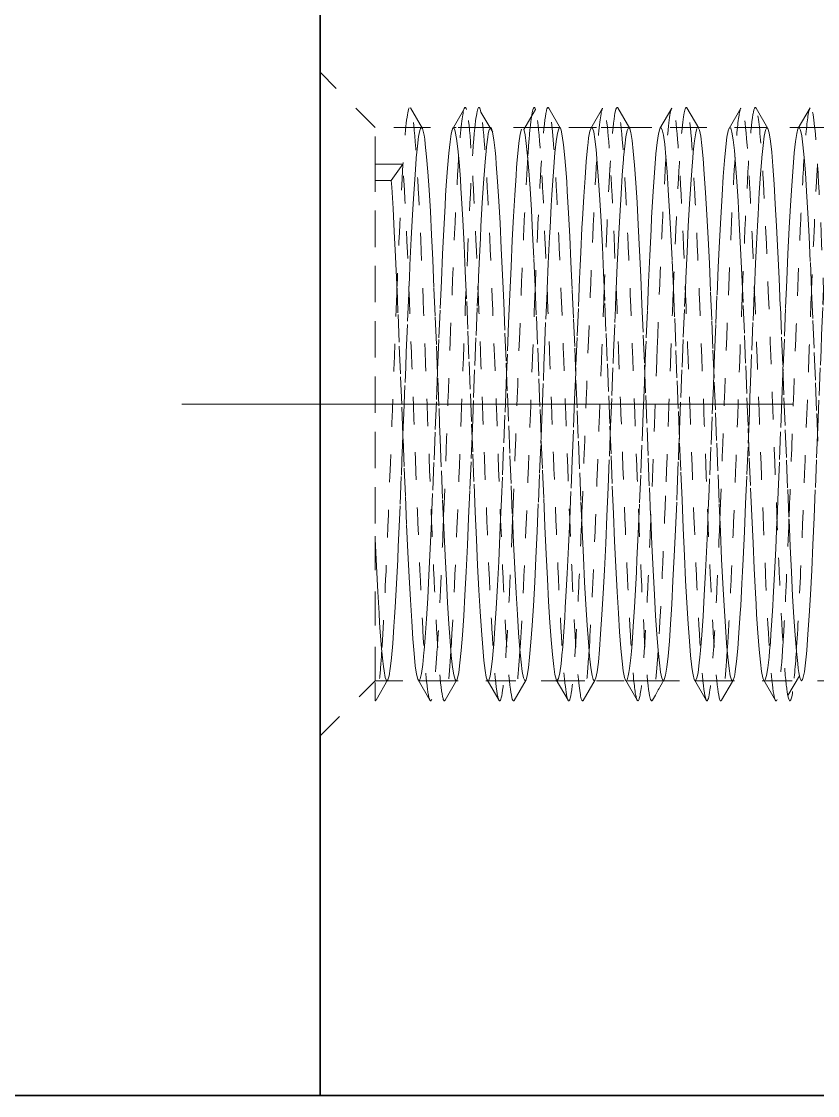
# Model space of a CAD drawing. Header units: millimetres. Extents: x -742 to 742, y -525 to 525.
# Drawn here: x -490.05 to -461.25, y -169.34 to -130.5 of the extents above; entities that cross this region are included whole.
import ezdxf

# ---------------------------------------------------------------- set-up
doc = ezdxf.new("R2010")
doc.units = ezdxf.units.MM
doc.linetypes.add('点画线', pattern=[18, 12, -2, 2, -2])
doc.linetypes.add('虚线', pattern=[2, 1, -1])
doc.layers.get('0').update_dxf_attribs({"lineweight": 35})
for name, color, linetype, lineweight in [('中心线层', 1, '点画线', 18), ('粗实线层', 7, 'Continuous', 35), ('虚线层', 6, '虚线', 18)]:
    doc.layers.add(name, color=color, linetype=linetype, lineweight=lineweight)

# ---------------------------------------------------------------- blocks, each defined once
blk = doc.blocks.new('*X8')
for p, q in [((-884.125, -70), (-884.125, 60)), ((-948.143, -70), (-884.125, -70)), ((-884.125, -70), (-834.125, -70))]:
    blk.add_line(p, q)
at = {"layer": '虚线层', "color": 7}
for p, q in [((-884.125, -70), (-884.125, 60)), ((-882.125, -35), (-884.125, -33)), ((-882.125, -35), (-884.125, -33)), ((-836.125, -35), (-882.125, -35)), ((-880.454, -35), (-882.125, -35)), ((-882.125, -55), (-882.125, -35)), ((-882.125, -36.319), (-882.125, -35)), ((-879.202, -35), (-879.297, -35)), ((-877.956, -35), (-879.202, -35)), ((-875.454, -35), (-876.794, -35)), ((-872.953, -35), (-874.296, -35)), ((-870.456, -35), (-871.797, -35)), ((-867.955, -35), (-869.294, -35)), ((-865.453, -35), (-866.795, -35)), ((-882.125, -36.319), (-882.125, -49.778)), ((-881.125, -36.319), (-882.125, -36.319)), ((-881.548, -36.911), (-881.125, -36.319)), ((-881.548, -36.911), (-882.125, -36.911)), ((-882.125, -49.778), (-882.125, -55.732)), ((-884.125, -57), (-882.125, -55)), ((-884.125, -57), (-882.125, -55)), ((-882.125, -55), (-836.125, -55)), ((-882.125, -55), (-881.706, -55)), ((-880.544, -55), (-879.204, -55)), ((-878.046, -55), (-876.703, -55)), ((-875.547, -55), (-874.206, -55)), ((-873.044, -55), (-871.705, -55)), ((-870.545, -55), (-869.203, -55)), ((-868.047, -55), (-866.705, -55))]:
    blk.add_line(p, q, dxfattribs=at)
for points in [[(-880.421, -35.031), (-880.849, -34.292)], [(-878.93, -34.375), (-879.344, -35.087)], [(-877.878, -35.168), (-878.305, -34.438)], [(-876.329, -34.344), (-876.755, -35.074)], [(-875.423, -35.033), (-875.85, -34.294)], [(-873.905, -34.299), (-874.332, -35.038)], [(-872.922, -35.029), (-873.35, -34.29)], [(-871.401, -34.294), (-871.829, -35.032)], [(-870.426, -35.028), (-870.854, -34.288)], [(-868.901, -34.297), (-869.328, -35.036)], [(-867.92, -35.04), (-868.347, -34.301)], [(-866.397, -34.287), (-866.824, -35.026)], [(-880.642, -36.098), (-880.623, -35.886), (-880.602, -35.674), (-880.557, -35.318), (-880.512, -35.101), (-880.489, -35.037), (-880.467, -35.005)], [(-880.425, -35.025), (-880.419, -35.036), (-880.402, -35.079)], [(-880.402, -35.079), (-880.359, -35.279), (-880.338, -35.424), (-880.317, -35.597), (-880.272, -36.055), (-880.227, -36.603), (-880.182, -37.254), (-880.134, -38.041), (-880.09, -38.876), (-880.069, -39.326), (-880.048, -39.787), (-880.003, -40.812), (-879.959, -41.841), (-879.914, -42.908), (-879.866, -44.057), (-879.821, -45.162), (-879.799, -45.719), (-879.778, -46.265), (-879.734, -47.408), (-879.691, -48.465), (-879.646, -49.479), (-879.598, -50.487), (-879.553, -51.376), (-879.509, -52.188), (-879.465, -52.947), (-879.422, -53.568), (-879.378, -54.085), (-879.33, -54.509), (-879.284, -54.793), (-879.24, -54.957), (-879.204, -55)], [(-879.35, -35.099), (-879.378, -35.224), (-879.423, -35.516), (-879.468, -35.923), (-879.516, -36.472), (-879.56, -37.1), (-879.581, -37.454), (-879.602, -37.826), (-879.647, -38.683), (-879.691, -39.578), (-879.736, -40.538), (-879.784, -41.607), (-879.829, -42.667), (-879.851, -43.212), (-879.872, -43.755), (-879.875, -43.839)], [(-879.344, -35.087), (-879.356, -35.109)], [(-879.312, -35.008), (-879.333, -35.046), (-879.35, -35.099)], [(-879.248, -35.079), (-879.291, -35.001), (-879.297, -35)], [(-878.074, -54.978), (-878.11, -54.876), (-878.155, -54.628), (-878.197, -54.27), (-878.241, -53.799), (-878.288, -53.188), (-878.334, -52.504), (-878.379, -51.729), (-878.425, -50.825), (-878.467, -49.891), (-878.51, -48.898), (-878.556, -47.803), (-878.602, -46.726), (-878.647, -45.628), (-878.694, -44.465), (-878.736, -43.366), (-878.779, -42.286), (-878.824, -41.188), (-878.87, -40.19), (-878.915, -39.252), (-878.963, -38.341), (-879.006, -37.558), (-879.027, -37.197), (-879.048, -36.866), (-879.093, -36.245), (-879.138, -35.765), (-879.183, -35.398), (-879.231, -35.139), (-879.248, -35.079)], [(-878.102, -35.702), (-878.059, -35.352), (-878.038, -35.221), (-878.017, -35.121), (-877.972, -35.008), (-877.956, -35)], [(-877.956, -35), (-877.927, -35.026), (-877.883, -35.161)], [(-877.883, -35.161), (-877.882, -35.165), (-877.834, -35.442), (-877.79, -35.825), (-877.769, -36.061), (-877.748, -36.32), (-877.703, -36.956), (-877.659, -37.661), (-877.614, -38.455), (-877.566, -39.377), (-877.521, -40.325), (-877.499, -40.825), (-877.478, -41.329), (-877.434, -42.434), (-877.391, -43.517), (-877.346, -44.618), (-877.298, -45.78), (-877.253, -46.876), (-877.209, -47.95), (-877.165, -49.039), (-877.122, -50.024), (-877.078, -50.948), (-877.03, -51.841), (-876.984, -52.605), (-876.94, -53.275), (-876.895, -53.871), (-876.853, -54.326), (-876.809, -54.668), (-876.762, -54.899), (-876.716, -54.995), (-876.703, -55)], [(-876.838, -35.06), (-876.883, -35.24), (-876.931, -35.559), (-876.948, -35.702)], [(-875.574, -54.976), (-875.586, -54.949), (-875.628, -54.777), (-875.672, -54.485), (-875.72, -54.053), (-875.766, -53.528), (-875.81, -52.899), (-875.855, -52.134), (-875.897, -51.317), (-875.941, -50.422), (-875.988, -49.41), (-876.034, -48.392), (-876.079, -47.333), (-876.125, -46.188), (-876.167, -45.084), (-876.21, -43.98), (-876.256, -42.832), (-876.302, -41.767), (-876.347, -40.742), (-876.394, -39.721), (-876.436, -38.815), (-876.479, -37.985), (-876.524, -37.205), (-876.57, -36.561), (-876.615, -36.021), (-876.663, -35.571), (-876.706, -35.261), (-876.727, -35.149), (-876.748, -35.07), (-876.75, -35.065)], [(-875.642, -36.069), (-875.627, -35.916), (-875.582, -35.51), (-875.534, -35.208), (-875.49, -35.044), (-875.469, -35.007)], [(-875.454, -35), (-875.448, -35.002), (-875.428, -35.023)], [(-875.428, -35.023), (-875.403, -35.089), (-875.359, -35.296), (-875.314, -35.623), (-875.266, -36.089), (-875.221, -36.644), (-875.199, -36.964), (-875.178, -37.302), (-875.134, -38.095), (-875.091, -38.936), (-875.046, -39.851), (-874.998, -40.881), (-874.953, -41.912), (-874.909, -42.981), (-874.865, -44.132), (-874.822, -45.237), (-874.778, -46.34), (-874.73, -47.481), (-874.684, -48.535), (-874.64, -49.547), (-874.595, -50.55), (-874.553, -51.434), (-874.509, -52.24), (-874.462, -52.992), (-874.416, -53.607), (-874.371, -54.116), (-874.326, -54.532), (-874.283, -54.808), (-874.241, -54.963), (-874.206, -55)], [(-874.329, -35.032), (-874.363, -35.133), (-874.406, -35.373), (-874.427, -35.539), (-874.448, -35.731), (-874.493, -36.229), (-874.538, -36.813), (-874.583, -37.497), (-874.631, -38.315), (-874.648, -38.625)], [(-873.07, -54.978), (-873.104, -54.888), (-873.152, -54.648), (-873.198, -54.298), (-873.241, -53.835), (-873.286, -53.231), (-873.328, -52.554), (-873.372, -51.784), (-873.42, -50.886), (-873.466, -49.957), (-873.51, -48.968), (-873.555, -47.875), (-873.597, -46.8), (-873.641, -45.703), (-873.688, -44.54), (-873.734, -43.44), (-873.779, -42.359), (-873.825, -41.258), (-873.867, -40.257), (-873.91, -39.313), (-873.956, -38.397), (-874.002, -37.608), (-874.047, -36.91), (-874.094, -36.282), (-874.136, -35.795), (-874.179, -35.42), (-874.224, -35.152), (-874.27, -35.021), (-874.296, -35)], [(-873.141, -36.077), (-873.103, -35.674), (-873.059, -35.333), (-873.014, -35.11), (-872.966, -35.005)], [(-872.953, -35), (-872.925, -35.024)], [(-872.925, -35.024), (-872.921, -35.031), (-872.899, -35.091), (-872.878, -35.179), (-872.834, -35.465), (-872.791, -35.856), (-872.746, -36.358), (-872.698, -37.001), (-872.653, -37.712), (-872.609, -38.513), (-872.565, -39.44), (-872.522, -40.392), (-872.478, -41.4), (-872.43, -42.507), (-872.384, -43.591), (-872.34, -44.693), (-872.295, -45.856), (-872.253, -46.951), (-872.209, -48.022), (-872.162, -49.108), (-872.116, -50.089), (-872.071, -51.009), (-872.026, -51.896), (-871.983, -52.653), (-871.941, -53.317), (-871.894, -53.906), (-871.849, -54.353), (-871.803, -54.687), (-871.756, -54.91), (-871.714, -54.997), (-871.705, -55)], [(-871.824, -35.025), (-871.836, -35.052), (-871.879, -35.224), (-871.924, -35.535), (-871.97, -35.948), (-872.015, -36.473), (-872.063, -37.137), (-872.106, -37.867), (-872.127, -38.269), (-872.148, -38.685), (-872.193, -39.628), (-872.238, -40.592), (-872.283, -41.61), (-872.331, -42.725), (-872.348, -43.125)], [(-870.571, -54.982), (-870.584, -54.956), (-870.629, -54.792), (-870.651, -54.664), (-870.672, -54.508), (-870.716, -54.084), (-870.759, -53.567), (-870.804, -52.945), (-870.852, -52.187), (-870.898, -51.375), (-870.941, -50.485), (-870.986, -49.477), (-871.028, -48.463), (-871.072, -47.406), (-871.12, -46.263), (-871.166, -45.16), (-871.21, -44.055), (-871.255, -42.906), (-871.297, -41.839), (-871.341, -40.81), (-871.388, -39.785), (-871.434, -38.875), (-871.479, -38.039), (-871.525, -37.253), (-871.567, -36.602), (-871.61, -36.054), (-871.656, -35.596), (-871.702, -35.278), (-871.747, -35.079), (-871.794, -35.001), (-871.797, -35)], [(-870.641, -36.097), (-870.621, -35.885), (-870.599, -35.67), (-870.578, -35.486), (-870.534, -35.193), (-870.491, -35.037)], [(-870.456, -35), (-870.446, -35.003), (-870.432, -35.018)], [(-870.432, -35.018), (-870.398, -35.099), (-870.353, -35.315), (-870.309, -35.649), (-870.265, -36.124), (-870.222, -36.686), (-870.178, -37.351), (-870.13, -38.15), (-870.084, -38.996), (-870.04, -39.916), (-869.995, -40.95), (-869.953, -41.984), (-869.909, -43.055), (-869.862, -44.207), (-869.816, -45.313), (-869.771, -46.414), (-869.726, -47.554), (-869.683, -48.606), (-869.641, -49.614), (-869.594, -50.612), (-869.549, -51.492), (-869.503, -52.292), (-869.456, -53.037), (-869.414, -53.645), (-869.372, -54.147), (-869.326, -54.555), (-869.281, -54.822), (-869.235, -54.97), (-869.203, -55)], [(-869.322, -35.025), (-869.356, -35.121), (-869.402, -35.353), (-869.447, -35.703), (-869.494, -36.193), (-869.536, -36.77), (-869.579, -37.447), (-869.624, -38.259), (-869.67, -39.116), (-869.715, -40.044), (-869.763, -41.086), (-869.806, -42.126), (-869.827, -42.664), (-869.848, -43.202), (-869.875, -43.889)], [(-868.07, -54.983), (-868.081, -54.962), (-868.102, -54.899), (-868.147, -54.667), (-868.191, -54.326), (-868.236, -53.87), (-868.284, -53.274), (-868.329, -52.603), (-868.351, -52.23), (-868.372, -51.84), (-868.416, -50.946), (-868.459, -50.022), (-868.504, -49.037), (-868.552, -47.948), (-868.598, -46.875), (-868.641, -45.778), (-868.686, -44.616), (-868.728, -43.515), (-868.772, -42.432), (-868.82, -41.328), (-868.866, -40.323), (-868.91, -39.376), (-868.955, -38.454), (-868.997, -37.659), (-869.041, -36.954), (-869.088, -36.319), (-869.134, -35.824), (-869.179, -35.442), (-869.225, -35.165), (-869.267, -35.026), (-869.294, -35)], [(-868.143, -36.083), (-868.098, -35.648), (-868.053, -35.314), (-868.009, -35.099), (-867.965, -35.003)], [(-867.955, -35), (-867.926, -35.029)], [(-867.926, -35.029), (-867.922, -35.038), (-867.878, -35.194), (-867.83, -35.488), (-867.784, -35.886), (-867.74, -36.396), (-867.695, -37.046), (-867.653, -37.764), (-867.609, -38.57), (-867.562, -39.503), (-867.516, -40.459), (-867.471, -41.47), (-867.426, -42.58), (-867.383, -43.666), (-867.341, -44.769), (-867.294, -45.931), (-867.249, -47.024), (-867.203, -48.093), (-867.156, -49.176), (-867.114, -50.154), (-867.072, -51.069), (-867.026, -51.95), (-866.981, -52.702), (-866.935, -53.359), (-866.887, -53.94), (-866.844, -54.38), (-866.823, -54.558), (-866.802, -54.705), (-866.779, -54.83)], [(-866.82, -35.018), (-866.834, -35.044), (-866.879, -35.209), (-866.925, -35.51), (-866.967, -35.917), (-867.01, -36.434), (-867.056, -37.091), (-867.102, -37.815), (-867.147, -38.626), (-867.194, -39.564), (-867.236, -40.524), (-867.279, -41.539), (-867.324, -42.651), (-867.37, -43.739), (-867.375, -43.876)], [(-866.116, -46.337), (-866.159, -45.235), (-866.204, -44.13), (-866.252, -42.979), (-866.298, -41.91), (-866.341, -40.879), (-866.386, -39.849), (-866.428, -38.934), (-866.472, -38.094), (-866.52, -37.301), (-866.566, -36.643), (-866.61, -36.088), (-866.655, -35.622), (-866.697, -35.296), (-866.741, -35.089), (-866.788, -35.002), (-866.795, -35)], [(-878.141, -36.093), (-878.119, -35.86), (-878.102, -35.702)], [(-876.948, -35.702), (-876.991, -36.165), (-877.012, -36.44), (-877.033, -36.736), (-877.078, -37.446), (-877.123, -38.215), (-877.168, -39.068), (-877.216, -40.042), (-877.26, -41.031), (-877.281, -41.549), (-877.302, -42.069), (-877.347, -43.199), (-877.375, -43.902)], [(-880.909, -40.834), (-880.893, -40.457), (-880.872, -39.975), (-880.826, -39.006), (-880.781, -38.159), (-880.758, -37.763), (-880.735, -37.395), (-880.687, -36.693), (-880.644, -36.129), (-880.642, -36.098)], [(-878.408, -40.859), (-878.387, -40.402), (-878.344, -39.45), (-878.323, -38.995), (-878.302, -38.565), (-878.257, -37.72), (-878.212, -37.008), (-878.167, -36.393), (-878.141, -36.093)], [(-875.802, -38.625), (-875.759, -37.813), (-875.738, -37.437), (-875.717, -37.089), (-875.672, -36.433), (-875.642, -36.069)], [(-873.409, -40.833), (-873.372, -39.977), (-873.327, -39.053), (-873.282, -38.202), (-873.234, -37.397), (-873.19, -36.726), (-873.169, -36.426), (-873.148, -36.157), (-873.141, -36.077)], [(-870.908, -40.859), (-870.89, -40.455), (-870.869, -39.966), (-870.848, -39.499), (-870.803, -38.567), (-870.759, -37.761), (-870.714, -37.044), (-870.666, -36.394), (-870.641, -36.097)], [(-868.409, -40.833), (-868.366, -39.912), (-868.321, -38.993), (-868.299, -38.557), (-868.278, -38.147), (-868.234, -37.348), (-868.191, -36.684), (-868.146, -36.122), (-868.143, -36.083)], [(-880.568, -54.982), (-880.588, -54.941), (-880.634, -54.76), (-880.679, -54.46), (-880.725, -54.02), (-880.767, -53.488), (-880.81, -52.853), (-880.856, -52.081), (-880.902, -51.258), (-880.947, -50.358), (-880.994, -49.342), (-881.036, -48.321), (-881.079, -47.259), (-881.124, -46.113), (-881.17, -45.009), (-881.215, -43.905), (-881.263, -42.758), (-881.306, -41.696), (-881.327, -41.175), (-881.348, -40.674), (-881.393, -39.657), (-881.438, -38.756), (-881.483, -37.932), (-881.531, -37.159), (-881.548, -36.911)], [(-875.91, -40.832), (-875.867, -39.91), (-875.819, -38.946), (-875.802, -38.625)], [(-874.648, -38.625), (-874.691, -39.514), (-874.712, -39.989), (-874.733, -40.471), (-874.778, -41.537), (-874.823, -42.594), (-874.868, -43.68), (-874.875, -43.851)], [(-881.125, -46.098), (-881.094, -45.324), (-881.049, -44.219), (-881.025, -43.665), (-881.003, -43.123), (-880.956, -41.996), (-880.914, -40.961), (-880.909, -40.834)], [(-878.625, -46.16), (-878.614, -45.868), (-878.572, -44.762), (-878.526, -43.603), (-878.481, -42.518), (-878.435, -41.464), (-878.408, -40.859)], [(-876.125, -46.173), (-876.087, -45.249), (-876.044, -44.144), (-876.023, -43.59), (-876.002, -43.049), (-875.957, -41.923), (-875.912, -40.892), (-875.91, -40.832)], [(-873.502, -43.125), (-873.459, -42.052), (-873.438, -41.524), (-873.417, -41.015), (-873.409, -40.833)], [(-871.125, -46.139), (-871.117, -45.926), (-871.072, -44.764), (-871.027, -43.662), (-870.982, -42.576), (-870.934, -41.467), (-870.908, -40.859)], [(-868.625, -46.186), (-868.59, -45.309), (-868.569, -44.751), (-868.548, -44.203), (-868.503, -43.051), (-868.459, -41.98), (-868.414, -40.946), (-868.409, -40.833)], [(-866.125, -46.115), (-866.114, -45.851), (-866.066, -44.689), (-866.021, -43.587), (-865.999, -43.038), (-865.978, -42.503), (-865.934, -41.396), (-865.91, -40.822)], [(-873.625, -46.105), (-873.612, -45.792), (-873.567, -44.687), (-873.519, -43.529), (-873.502, -43.125)], [(-872.348, -43.125), (-872.375, -43.819)], [(-879.875, -43.839), (-879.916, -44.915), (-879.959, -46.02), (-880.004, -47.112), (-880.052, -48.232), (-880.092, -49.138)], [(-874.875, -43.851), (-874.916, -44.839), (-874.96, -45.944), (-874.981, -46.498), (-875.002, -47.038), (-875.047, -48.161), (-875.09, -49.181)], [(-872.375, -43.819), (-872.391, -44.221), (-872.412, -44.778), (-872.433, -45.327), (-872.478, -46.485), (-872.523, -47.567), (-872.568, -48.619), (-872.592, -49.146)], [(-867.375, -43.876), (-867.415, -44.842), (-867.463, -46.003), (-867.506, -47.096), (-867.527, -47.638), (-867.548, -48.163), (-867.591, -49.179)], [(-877.375, -43.902), (-877.391, -44.296), (-877.436, -45.402), (-877.484, -46.559), (-877.529, -47.64), (-877.551, -48.173), (-877.572, -48.689), (-877.592, -49.168)], [(-869.875, -43.889), (-869.893, -44.356), (-869.938, -45.461), (-869.983, -46.561), (-870.031, -47.697), (-870.048, -48.089)], [(-881.678, -54.976), (-881.678, -54.975), (-881.63, -54.824), (-881.584, -54.558), (-881.562, -54.379), (-881.54, -54.175), (-881.495, -53.651), (-881.453, -53.044), (-881.431, -52.701), (-881.409, -52.339), (-881.362, -51.501), (-881.316, -50.622), (-881.293, -50.153), (-881.271, -49.675), (-881.226, -48.617), (-881.183, -47.565), (-881.162, -47.023), (-881.141, -46.482), (-881.125, -46.098)], [(-879.179, -54.979), (-879.153, -54.911), (-879.109, -54.704), (-879.062, -54.358), (-879.016, -53.911), (-878.971, -53.355), (-878.926, -52.661), (-878.883, -51.905), (-878.841, -51.063), (-878.794, -50.099), (-878.749, -49.118), (-878.703, -48.087), (-878.656, -46.962), (-878.625, -46.16)], [(-876.676, -54.977), (-876.671, -54.969), (-876.626, -54.81), (-876.583, -54.536), (-876.541, -54.145), (-876.494, -53.613), (-876.449, -52.999), (-876.403, -52.288), (-876.356, -51.444), (-876.314, -50.56), (-876.272, -49.608), (-876.226, -48.546), (-876.181, -47.492), (-876.135, -46.408), (-876.125, -46.173)], [(-874.182, -54.982), (-874.149, -54.901), (-874.103, -54.685), (-874.056, -54.331), (-874.014, -53.877), (-873.972, -53.314), (-873.926, -52.612), (-873.881, -51.85), (-873.835, -51.003), (-873.787, -50.035), (-873.744, -49.05), (-873.723, -48.534), (-873.702, -48.015), (-873.657, -46.888), (-873.625, -46.105)], [(-871.202, -48.089), (-871.159, -47.02), (-871.138, -46.471), (-871.125, -46.139)], [(-868.902, -52.289), (-868.859, -51.489), (-868.838, -51.055), (-868.817, -50.609), (-868.772, -49.61), (-868.727, -48.602), (-868.682, -47.55), (-868.634, -46.411), (-868.625, -46.186)], [(-866.602, -54.686), (-866.559, -54.352), (-866.538, -54.14), (-866.517, -53.904), (-866.472, -53.315), (-866.427, -52.651), (-866.382, -51.893), (-866.334, -51.006), (-866.29, -50.086), (-866.269, -49.598), (-866.248, -49.104), (-866.203, -48.017), (-866.159, -46.946), (-866.125, -46.115)], [(-871.676, -54.971), (-871.672, -54.963), (-871.626, -54.795), (-871.581, -54.513), (-871.535, -54.114), (-871.487, -53.574), (-871.444, -52.954), (-871.423, -52.604), (-871.402, -52.236), (-871.357, -51.385), (-871.312, -50.497), (-871.267, -49.541), (-871.219, -48.476), (-871.202, -48.089)], [(-870.048, -48.089), (-870.091, -49.12), (-870.092, -49.144)], [(-880.092, -49.138), (-880.098, -49.257), (-880.141, -50.23), (-880.186, -51.184), (-880.228, -52.014), (-880.272, -52.758), (-880.32, -53.438), (-880.359, -53.904)], [(-877.592, -49.168), (-877.616, -49.743), (-877.659, -50.686), (-877.704, -51.56), (-877.752, -52.391), (-877.798, -53.09), (-877.841, -53.69), (-877.859, -53.909)], [(-875.09, -49.181), (-875.091, -49.189), (-875.136, -50.166), (-875.184, -51.125), (-875.229, -51.96), (-875.251, -52.35), (-875.272, -52.711), (-875.316, -53.398), (-875.358, -53.926)], [(-872.592, -49.146), (-872.616, -49.676), (-872.66, -50.624), (-872.681, -51.076), (-872.702, -51.502), (-872.747, -52.34), (-872.791, -53.045), (-872.836, -53.652), (-872.86, -53.927)], [(-870.092, -49.144), (-870.112, -49.622), (-870.133, -50.101), (-870.178, -51.065), (-870.223, -51.906), (-870.268, -52.662), (-870.316, -53.356), (-870.359, -53.902)], [(-867.591, -49.179), (-867.593, -49.243), (-867.638, -50.217), (-867.683, -51.127), (-867.731, -52.003), (-867.748, -52.289)], [(-882.125, -49.871), (-882.08, -50.863), (-882.034, -51.786), (-881.991, -52.556), (-881.968, -52.909), (-881.946, -53.233), (-881.898, -53.836), (-881.853, -54.299), (-881.83, -54.489), (-881.809, -54.648), (-881.765, -54.888), (-881.722, -54.993), (-881.707, -55)], [(-869.175, -54.976), (-869.144, -54.89), (-869.123, -54.792), (-869.102, -54.666), (-869.057, -54.303), (-869.012, -53.841), (-868.967, -53.271), (-868.919, -52.563), (-868.902, -52.289)], [(-867.748, -52.289), (-867.791, -53), (-867.812, -53.322), (-867.833, -53.614), (-867.858, -53.922)], [(-880.359, -53.904), (-880.366, -53.979), (-880.41, -54.41), (-880.455, -54.74), (-880.497, -54.931), (-880.541, -55)], [(-877.859, -53.909), (-877.886, -54.205), (-877.928, -54.581), (-877.972, -54.838), (-878.02, -54.98)], [(-875.358, -53.926), (-875.359, -53.946), (-875.404, -54.385), (-875.452, -54.722), (-875.498, -54.921), (-875.541, -54.999)], [(-872.86, -53.927), (-872.884, -54.176), (-872.929, -54.559), (-872.951, -54.707), (-872.972, -54.825), (-873.016, -54.975)], [(-870.359, -53.902), (-870.36, -53.912), (-870.381, -54.151), (-870.402, -54.358), (-870.447, -54.704), (-870.491, -54.912), (-870.536, -54.998)], [(-867.858, -53.922), (-867.878, -54.145), (-867.923, -54.536), (-867.968, -54.81), (-868.016, -54.969)], [(-866.655, -54.925), (-866.619, -54.78), (-866.602, -54.686)], [(-882.125, -55.633), (-882.125, -55.466), (-882.125, -55.218), (-882.125, -55.067)], [(-882.099, -55.704), (-881.671, -54.963)], [(-881.7, -54.999), (-881.678, -54.976)], [(-880.575, -54.97), (-880.148, -55.71)], [(-880.544, -55), (-880.568, -54.982)], [(-879.6, -55.708), (-879.173, -54.97)], [(-878.077, -54.972), (-877.65, -55.711)], [(-878.046, -55), (-878.066, -54.989), (-878.074, -54.978)], [(-877.1, -55.711), (-876.673, -54.972)], [(-875.578, -54.968), (-875.151, -55.707)], [(-875.547, -55), (-875.574, -54.976)], [(-874.603, -55.711), (-874.176, -54.972)], [(-873.077, -54.967), (-872.65, -55.706)], [(-873.044, -55), (-873.059, -54.993), (-873.07, -54.978)], [(-872.1, -55.706), (-871.993, -55.518), (-871.939, -55.423), (-871.912, -55.376), (-871.886, -55.329), (-871.859, -55.283), (-871.832, -55.237), (-871.778, -55.146), (-871.669, -54.96)], [(-870.575, -54.975), (-870.15, -55.71)], [(-870.545, -55), (-870.571, -54.982)], [(-869.599, -55.709), (-869.204, -55.026)], [(-869.204, -55.026), (-869.172, -54.971)], [(-868.074, -54.978), (-867.646, -55.716)], [(-868.048, -55), (-868.06, -54.995)], [(-867.199, -55.542), (-866.773, -54.82)], [(-866.779, -54.83), (-866.757, -54.92), (-866.712, -54.999), (-866.706, -55)], [(-866.706, -55), (-866.667, -54.956), (-866.655, -54.925)], [(-882.125, -55.727), (-882.125, -55.633)]]:
    blk.add_lwpolyline(points, dxfattribs=at)
for points, knots in [([(-880.897, -34.287), (-880.969, -34.398), (-881.041, -35.031), (-881.189, -37.281), (-881.265, -38.935), (-881.341, -40.827)], [0, 0, 0, 0, 2619.297452, 2619.297452, 5397.171478, 5397.171478, 5397.171478, 5397.171478]), ([(-879.6, -55.708), (-879.625, -55.751), (-879.65, -55.732), (-879.771, -55.323), (-879.867, -54.043), (-880.058, -50.155), (-880.154, -47.594), (-880.346, -42.41), (-880.442, -39.849), (-880.633, -35.96), (-880.729, -34.679), (-880.825, -34.353)], [0, 0, 0, 0, 707.20887, 707.20887, 3432.517282, 3432.517282, 6157.825693, 6157.825693, 8883.134105, 8883.134105, 11608.442516, 11608.442516, 11608.442516, 11608.442516]), ([(-877.65, -55.711), (-877.658, -55.697), (-877.667, -55.676), (-877.771, -55.323), (-877.867, -54.043), (-878.058, -50.155), (-878.154, -47.594), (-878.346, -42.41), (-878.442, -39.849), (-878.633, -35.96), (-878.729, -34.679), (-878.825, -34.353)], [0, 0, 0, 0, 247.509586, 247.509586, 3080.941265, 3080.941265, 5914.372944, 5914.372944, 8747.804623, 8747.804623, 11581.236302, 11581.236302, 11581.236302, 11581.236302]), ([(-877.1, -55.711), (-877.192, -55.865), (-877.283, -55.141), (-877.471, -52.16), (-877.567, -49.873), (-877.758, -44.813), (-877.854, -42.103), (-878.046, -37.56), (-878.142, -35.782), (-878.26, -34.698), (-878.282, -34.543), (-878.305, -34.438)], [0, 0, 0, 0, 2652.438459, 2652.438459, 5425.369013, 5425.369013, 8198.299566, 8198.299566, 10971.23012, 10971.23012, 11619.158074, 11619.158074, 11619.158074, 11619.158074]), ([(-875.151, -55.707), (-875.226, -55.571), (-875.3, -54.87), (-875.471, -52.16), (-875.567, -49.873), (-875.758, -44.813), (-875.854, -42.103), (-876.046, -37.56), (-876.142, -35.782), (-876.268, -34.623), (-876.299, -34.437), (-876.329, -34.344)], [0, 0, 0, 0, 2203.983346, 2203.983346, 5033.089122, 5033.089122, 7862.194897, 7862.194897, 10691.300673, 10691.300673, 11592.464509, 11592.464509, 11592.464509, 11592.464509]), ([(-875.85, -34.294), (-875.879, -34.242), (-875.908, -34.276), (-876.033, -34.805), (-876.129, -36.158), (-876.225, -38.158)], [0, 0, 0, 0, 1254.670104, 1254.670104, 5364.88433, 5364.88433, 5364.88433, 5364.88433]), ([(-874.603, -55.711), (-874.665, -55.8), (-874.726, -55.51), (-874.883, -53.821), (-874.979, -51.916), (-875.171, -47.226), (-875.267, -44.497), (-875.458, -39.518), (-875.554, -37.329), (-875.717, -34.975), (-875.783, -34.412), (-875.85, -34.294)], [0, 0, 0, 0, 1710.891956, 1710.891956, 4378.038107, 4378.038107, 7045.184257, 7045.184257, 9712.330408, 9712.330408, 11565.312538, 11565.312538, 11565.312538, 11565.312538]), ([(-873.905, -34.299), (-873.916, -34.321), (-873.927, -34.354), (-873.995, -34.642), (-874.052, -35.221), (-874.109, -36.073)], [0, 0, 0, 0, 853.9921, 853.9921, 5352.033908, 5352.033908, 5352.033908, 5352.033908]), ([(-872.65, -55.706), (-872.696, -55.63), (-872.742, -55.343), (-872.883, -53.821), (-872.979, -51.916), (-873.171, -47.226), (-873.267, -44.497), (-873.458, -39.518), (-873.554, -37.329), (-873.735, -34.708), (-873.82, -34.132), (-873.905, -34.299)], [0, 0, 0, 0, 1266.331106, 1266.331106, 3909.195965, 3909.195965, 6552.060824, 6552.060824, 9194.925684, 9194.925684, 11538.454419, 11538.454419, 11538.454419, 11538.454419]), ([(-873.35, -34.29), (-873.35, -34.29), (-873.35, -34.29), (-873.442, -34.133), (-873.534, -34.865), (-873.626, -36.323)], [0, 0, 0, 0, 7.911611, 7.911611, 5348.586519, 5348.586519, 5348.586519, 5348.586519]), ([(-872.101, -55.709), (-872.134, -55.763), (-872.167, -55.709), (-872.296, -55.057), (-872.392, -53.627), (-872.583, -49.531), (-872.679, -46.915), (-872.871, -41.741), (-872.967, -39.246), (-873.158, -35.582), (-873.254, -34.456), (-873.35, -34.29)], [0, 0, 0, 0, 909.61535, 909.61535, 3561.289309, 3561.289309, 6212.963268, 6212.963268, 8864.637227, 8864.637227, 11512.547949, 11512.547949, 11512.547949, 11512.547949]), ([(-870.15, -55.71), (-870.167, -55.683), (-870.183, -55.627), (-870.296, -55.057), (-870.392, -53.627), (-870.583, -49.531), (-870.679, -46.915), (-870.871, -41.741), (-870.967, -39.246), (-871.158, -35.579), (-871.254, -34.453), (-871.367, -34.26), (-871.384, -34.262), (-871.401, -34.294)], [0, 0, 0, 0, 543.260269, 543.260269, 3654.245492, 3654.245492, 6765.230716, 6765.230716, 9876.215939, 9876.215939, 12987.201162, 12987.201162, 13543.077691, 13543.077691, 13543.077691, 13543.077691]), ([(-870.854, -34.288), (-870.919, -34.196), (-870.985, -34.535), (-871.146, -36.392), (-871.242, -38.358), (-871.339, -40.762), (-871.34, -40.787), (-871.341, -40.812)], [0, 0, 0, 0, 2995.284933, 2995.284933, 7375.792203, 7375.792203, 7421.779234, 7421.779234, 7421.779234, 7421.779234]), ([(-869.599, -55.709), (-869.604, -55.717), (-869.608, -55.723), (-869.708, -55.809), (-869.804, -54.922), (-869.996, -51.618), (-870.092, -49.241), (-870.283, -44.12), (-870.379, -41.44), (-870.571, -37.062), (-870.667, -35.418), (-870.793, -34.466), (-870.823, -34.331), (-870.854, -34.288)], [0, 0, 0, 0, 144.918917, 144.918917, 3242.357699, 3242.357699, 6339.796482, 6339.796482, 9437.235264, 9437.235264, 12534.674047, 12534.674047, 13514.159098, 13514.159098, 13514.159098, 13514.159098]), ([(-868.901, -34.297), (-868.951, -34.385), (-869, -34.718), (-869.07, -35.515), (-869.089, -35.777), (-869.109, -36.071)], [0, 0, 0, 0, 3813.628414, 3813.628414, 5321.319677, 5321.319677, 5321.319677, 5321.319677]), ([(-867.646, -55.716), (-867.731, -55.59), (-867.816, -54.728), (-867.996, -51.618), (-868.092, -49.241), (-868.283, -44.12), (-868.379, -41.44), (-868.571, -37.062), (-868.667, -35.418), (-868.809, -34.346), (-868.855, -34.215), (-868.901, -34.297)], [0, 0, 0, 0, 2324.228876, 2324.228876, 4958.340256, 4958.340256, 7592.451637, 7592.451637, 10226.563017, 10226.563017, 11497.32197, 11497.32197, 11497.32197, 11497.32197]), ([(-868.347, -34.301), (-868.385, -34.225), (-868.424, -34.299), (-868.558, -35.092), (-868.654, -36.594), (-868.781, -39.359), (-868.811, -40.082), (-868.842, -40.841)], [0, 0, 0, 0, 1732.146143, 1732.146143, 6029.558122, 6029.558122, 7398.272857, 7398.272857, 7398.272857, 7398.272857]), ([(-867.199, -55.542), (-867.237, -55.355), (-867.275, -55.027), (-867.408, -53.387), (-867.504, -51.362), (-867.696, -46.542), (-867.792, -43.805), (-867.983, -38.927), (-868.079, -36.845), (-868.232, -34.851), (-868.29, -34.413), (-868.347, -34.301)], [0, 0, 0, 0, 1132.749997, 1132.749997, 4006.497532, 4006.497532, 6880.245068, 6880.245068, 9753.992603, 9753.992603, 11469.426546, 11469.426546, 11469.426546, 11469.426546]), ([(-866.397, -34.287), (-866.419, -34.318), (-866.441, -34.397), (-866.512, -34.816), (-866.561, -35.352), (-866.61, -36.087)], [0, 0, 0, 0, 1635.112777, 1635.112777, 5305.377186, 5305.377186, 5305.377186, 5305.377186]), ([(-865.222, -55.415), (-865.252, -55.22), (-865.282, -54.936), (-865.408, -53.387), (-865.504, -51.362), (-865.696, -46.542), (-865.792, -43.805), (-865.983, -38.927), (-866.079, -36.845), (-866.249, -34.632), (-866.323, -34.182), (-866.397, -34.287)], [0, 0, 0, 0, 886.065151, 886.065151, 3684.732565, 3684.732565, 6483.399979, 6483.399979, 9282.067393, 9282.067393, 11441.881425, 11441.881425, 11441.881425, 11441.881425]), ([(-878.525, -35.021), (-878.621, -35.977), (-878.717, -37.817), (-878.822, -40.352), (-878.831, -40.581), (-878.841, -40.814)], [0, 0, 0, 0, 4902.088353, 4902.088353, 5380.599251, 5380.599251, 5380.599251, 5380.599251]), ([(-879.109, -36.07), (-879.11, -36.087), (-879.111, -36.105), (-879.208, -37.579), (-879.304, -39.819), (-879.487, -44.596), (-879.573, -47.035), (-879.66, -49.187)], [0, 0, 0, 0, 47.965035, 47.965035, 3958.248056, 3958.248056, 7488.845615, 7488.845615, 7488.845615, 7488.845615]), ([(-876.609, -36.075), (-876.677, -37.092), (-876.745, -38.492), (-876.908, -42.436), (-877.004, -45.157), (-877.12, -48.183), (-877.139, -48.687), (-877.159, -49.175)], [0, 0, 0, 0, 2764.762846, 2764.762846, 6670.734493, 6670.734493, 7472.491166, 7472.491166, 7472.491166, 7472.491166]), ([(-871.607, -36.045), (-871.617, -36.194), (-871.628, -36.352), (-871.733, -38.108), (-871.829, -40.438), (-871.925, -42.988)], [0, 0, 0, 0, 507.127636, 507.127636, 5333.145792, 5333.145792, 5333.145792, 5333.145792]), ([(-869.109, -36.071), (-869.185, -37.214), (-869.261, -38.845), (-869.433, -43.115), (-869.529, -45.846), (-869.625, -48.315)], [0, 0, 0, 0, 2356.583102, 2356.583102, 5319.422312, 5319.422312, 5319.422312, 5319.422312]), ([(-866.61, -36.087), (-866.657, -36.787), (-866.703, -37.669), (-866.846, -40.788), (-866.942, -43.429), (-867.078, -47.091), (-867.118, -48.152), (-867.158, -49.149)], [0, 0, 0, 0, 1888.075171, 1888.075171, 5760.165886, 5760.165886, 7384.236877, 7384.236877, 7384.236877, 7384.236877]), ([(-880.148, -55.71), (-880.186, -55.653), (-880.224, -55.449), (-880.358, -54.221), (-880.454, -52.443), (-880.646, -47.901), (-880.742, -45.19), (-880.933, -40.131), (-881.029, -37.845), (-881.125, -36.319)], [0, 0, 0, 0, 1116.435792, 1116.435792, 3911.487722, 3911.487722, 6706.539652, 6706.539652, 9501.591582, 9501.591582, 9501.591582, 9501.591582]), ([(-873.626, -36.323), (-873.63, -36.387), (-873.634, -36.453), (-873.706, -37.647), (-873.774, -39.15), (-873.842, -40.839)], [0, 0, 0, 0, 298.286598, 298.286598, 5344.502427, 5344.502427, 5344.502427, 5344.502427]), ([(-866.125, -36.316), (-866.138, -36.514), (-866.15, -36.725), (-866.222, -38.018), (-866.282, -39.362), (-866.342, -40.846)], [0, 0, 0, 0, 917.565013, 917.565013, 5297.874559, 5297.874559, 5297.874559, 5297.874559]), ([(-874.225, -38.158), (-874.321, -40.158), (-874.417, -42.745), (-874.561, -46.644), (-874.609, -47.937), (-874.658, -49.14)], [0, 0, 0, 0, 3551.738735, 3551.738735, 5345.623415, 5345.623415, 5345.623415, 5345.623415]), ([(-881.341, -40.827), (-881.361, -41.314), (-881.38, -41.816), (-881.496, -44.84), (-881.592, -47.561), (-881.755, -51.506), (-881.823, -52.908), (-881.891, -53.925)], [0, 0, 0, 0, 801.615005, 801.615005, 4719.696265, 4719.696265, 7493.955237, 7493.955237, 7493.955237, 7493.955237]), ([(-878.841, -40.814), (-878.927, -42.965), (-879.014, -45.402), (-879.196, -50.178), (-879.292, -52.418), (-879.389, -53.895), (-879.39, -53.915), (-879.391, -53.934)], [0, 0, 0, 0, 3521.764393, 3521.764393, 7424.488013, 7424.488013, 7477.044461, 7477.044461, 7477.044461, 7477.044461]), ([(-876.342, -40.848), (-876.399, -42.261), (-876.456, -43.798), (-876.608, -47.926), (-876.704, -50.456), (-876.831, -52.948), (-876.861, -53.482), (-876.892, -53.936)], [0, 0, 0, 0, 2313.444201, 2313.444201, 6210.339023, 6210.339023, 7453.309498, 7453.309498, 7453.309498, 7453.309498]), ([(-868.842, -40.841), (-868.907, -42.464), (-868.972, -44.25), (-869.133, -48.589), (-869.229, -51.045), (-869.325, -52.823)], [0, 0, 0, 0, 2149.663095, 2149.663095, 5303.962486, 5303.962486, 5303.962486, 5303.962486]), ([(-866.342, -40.846), (-866.378, -41.74), (-866.414, -42.686), (-866.546, -46.226), (-866.642, -48.888), (-866.789, -52.173), (-866.84, -53.153), (-866.891, -53.917)], [0, 0, 0, 0, 1451.857785, 1451.857785, 5310.726719, 5310.726719, 7365.358538, 7365.358538, 7365.358538, 7365.358538]), ([(-873.925, -42.988), (-874.021, -45.538), (-874.117, -48.231), (-874.272, -51.848), (-874.332, -53.034), (-874.391, -53.926)], [0, 0, 0, 0, 3287.482512, 3287.482512, 5330.062691, 5330.062691, 5330.062691, 5330.062691]), ([(-879.66, -49.187), (-879.669, -49.418), (-879.678, -49.647), (-879.75, -51.381), (-879.813, -52.691), (-879.875, -53.684)], [0, 0, 0, 0, 691.40604, 691.40604, 5345.173926, 5345.173926, 5345.173926, 5345.173926]), ([(-877.159, -49.175), (-877.235, -51.065), (-877.311, -52.717), (-877.475, -55.206), (-877.563, -55.854), (-877.65, -55.711)], [0, 0, 0, 0, 2481.716263, 2481.716263, 5331.632626, 5331.632626, 5331.632626, 5331.632626]), ([(-874.658, -49.14), (-874.705, -50.318), (-874.753, -51.41), (-874.896, -54.236), (-874.992, -55.44), (-875.109, -55.739), (-875.13, -55.745), (-875.151, -55.707)], [0, 0, 0, 0, 2135.216789, 2135.216789, 6449.415773, 6449.415773, 7402.686087, 7402.686087, 7402.686087, 7402.686087]), ([(-872.159, -49.181), (-872.177, -49.621), (-872.195, -50.049), (-872.308, -52.693), (-872.404, -54.405), (-872.55, -55.624), (-872.6, -55.789), (-872.65, -55.706)], [0, 0, 0, 0, 799.967365, 799.967365, 5126.388746, 5126.388746, 7379.801379, 7379.801379, 7379.801379, 7379.801379]), ([(-869.66, -49.187), (-869.744, -51.284), (-869.828, -53.075), (-869.992, -55.326), (-870.071, -55.837), (-870.15, -55.71)], [0, 0, 0, 0, 2727.484458, 2727.484458, 5284.986118, 5284.986118, 5284.986118, 5284.986118]), ([(-881.891, -53.925), (-881.919, -54.345), (-881.947, -54.699), (-882.004, -55.262), (-882.032, -55.465), (-882.061, -55.587)], [0, 0, 0, 0, 2648.890787, 2648.890787, 5345.513826, 5345.513826, 5345.513826, 5345.513826]), ([(-879.875, -53.684), (-879.909, -54.21), (-879.942, -54.647), (-880.033, -55.551), (-880.09, -55.796), (-880.148, -55.71)], [0, 0, 0, 0, 1951.287878, 1951.287878, 5333.94783, 5333.94783, 5333.94783, 5333.94783]), ([(-876.892, -53.936), (-876.957, -54.906), (-877.022, -55.518), (-877.092, -55.695), (-877.096, -55.704), (-877.1, -55.711)], [0, 0, 0, 0, 4996.132518, 4996.132518, 5314.907079, 5314.907079, 5314.907079, 5314.907079]), ([(-874.391, -53.926), (-874.428, -54.469), (-874.464, -54.903), (-874.534, -55.494), (-874.569, -55.662), (-874.603, -55.711)], [0, 0, 0, 0, 2721.899232, 2721.899232, 5298.972421, 5298.972421, 5298.972421, 5298.972421]), ([(-871.893, -53.949), (-871.899, -54.049), (-871.906, -54.145), (-871.976, -55.104), (-872.039, -55.605), (-872.101, -55.709)], [0, 0, 0, 0, 506.642831, 506.642831, 5282.875112, 5282.875112, 5282.875112, 5282.875112]), ([(-867.376, -53.688), (-867.455, -54.937), (-867.534, -55.66), (-867.624, -55.737), (-867.635, -55.733), (-867.646, -55.716)], [0, 0, 0, 0, 4600.479217, 4600.479217, 5256.630954, 5256.630954, 5256.630954, 5256.630954])]:
    blk.add_open_spline(points, degree=3, knots=knots, dxfattribs=at)
for points in [[(-880.825, -34.353), (-880.833, -34.326), (-880.841, -34.305), (-880.849, -34.292)], [(-878.93, -34.375), (-878.99, -34.599), (-879.049, -35.176), (-879.109, -36.07)], [(-878.825, -34.353), (-878.86, -34.234), (-878.895, -34.244), (-878.93, -34.375)], [(-878.305, -34.438), (-878.378, -34.094), (-878.452, -34.289), (-878.525, -35.021)], [(-876.329, -34.344), (-876.394, -34.144), (-876.46, -34.37), (-876.525, -35.021)], [(-871.401, -34.294), (-871.47, -34.42), (-871.539, -35.027), (-871.607, -36.045)], [(-876.525, -35.021), (-876.553, -35.3), (-876.581, -35.655), (-876.609, -36.075)], [(-874.109, -36.073), (-874.148, -36.65), (-874.186, -37.351), (-874.225, -38.158)], [(-876.225, -38.158), (-876.264, -38.971), (-876.303, -39.88), (-876.342, -40.848)], [(-873.842, -40.839), (-873.869, -41.529), (-873.897, -42.249), (-873.925, -42.988)], [(-871.341, -40.812), (-871.435, -43.173), (-871.53, -45.872), (-871.625, -48.315)], [(-871.925, -42.988), (-872.003, -45.066), (-872.081, -47.24), (-872.159, -49.181)], [(-871.625, -48.315), (-871.714, -50.612), (-871.803, -52.619), (-871.893, -53.949)], [(-869.625, -48.315), (-869.637, -48.611), (-869.648, -48.902), (-869.66, -49.187)], [(-867.158, -49.149), (-867.214, -50.53), (-867.269, -51.791), (-867.325, -52.823)], [(-869.325, -52.823), (-869.347, -53.23), (-869.369, -53.6), (-869.391, -53.927)], [(-867.325, -52.823), (-867.342, -53.134), (-867.359, -53.423), (-867.376, -53.688)], [(-879.391, -53.934), (-879.461, -54.977), (-879.531, -55.588), (-879.6, -55.708)], [(-869.391, -53.927), (-869.461, -54.962), (-869.53, -55.585), (-869.599, -55.709)], [(-866.891, -53.917), (-866.935, -54.588), (-866.98, -55.093), (-867.025, -55.395)], [(-867.025, -55.395), (-867.083, -55.786), (-867.141, -55.83), (-867.199, -55.542)], [(-882.099, -55.704), (-882.108, -55.719), (-882.116, -55.727), (-882.125, -55.727)]]:
    blk.add_open_spline(points, degree=3, dxfattribs=at)
blk = doc.blocks.new('*X7')
at = {"layer": '中心线层'}
for p, q in [((-877.125, -45), (-889.125, -45)), ((-877.125, -45), (-889.125, -45)), ((-831.026, -45), (-887.225, -45)), ((-831.125, -45), (-887.125, -45))]:
    blk.add_line(p, q, dxfattribs=at)
at = {"color": 0, "linetype": 'ByBlock'}
blk.add_blockref('*X8', (0, 0), dxfattribs=at)

msp = doc.modelspace()

# ---------------------------------------------------------------- block references
at = {"layer": '粗实线层'}
msp.add_blockref('*X7', (404.88, -99.336), dxfattribs=at)

doc.saveas('drawing.dxf')
